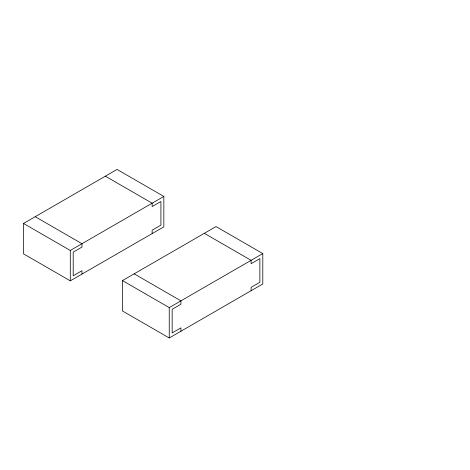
<?xml version="1.0" encoding="UTF-8"?>
<svg xmlns="http://www.w3.org/2000/svg" width="470" height="470" viewBox="0 0 470 470"><rect width="100%" height="100%" fill="white"/><g stroke="black" fill="none" stroke-linecap="round" stroke-linejoin="round"><path stroke-width="0.7" d="M23.5 223.45L117.059 169.435L163.842 196.442L163.842 226.828L70.283 280.849L23.5 253.835L23.5 223.45L70.283 250.463L163.842 196.442M122.459 280.584L216.018 226.569L262.8 253.577L262.8 283.962L169.241 337.977L122.459 310.97L122.459 280.584L169.241 307.597L262.8 253.577M105.368 176.185L152.145 203.199L152.145 206.571L160.916 201.507L160.916 225.142L152.145 230.206L152.145 233.584M204.327 233.32L251.103 260.327L251.103 263.705L259.875 258.641L259.875 282.276L251.103 287.34L251.103 290.713M35.197 216.699L81.974 243.707L81.974 247.085L73.203 252.149L73.203 275.784L81.974 270.72L81.974 274.092M134.156 273.834L180.932 300.841L180.932 304.219L172.161 309.284L172.161 332.913L180.932 327.849L180.932 331.227M169.241 307.597L169.241 337.977M70.283 250.463L70.283 280.849"/></g></svg>
